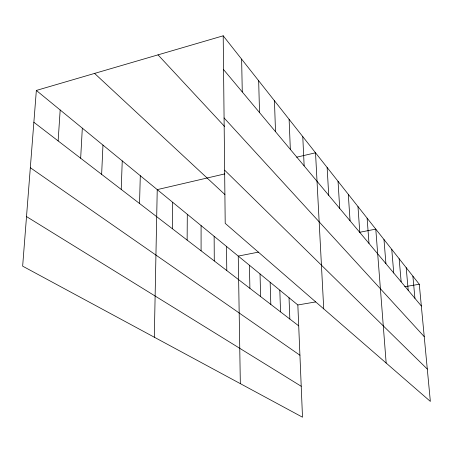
<?xml version="1.0" encoding="UTF-8"?>
<svg xmlns="http://www.w3.org/2000/svg" width="453" height="453" viewBox="0 0 453 453"><rect width="100%" height="100%" fill="white"/><g stroke="black" fill="none" stroke-linecap="round" stroke-linejoin="round"><path stroke-width="0.68" d="M201.087 250.809L201.087 225.594M187.134 240.09L187.299 214.28M172.367 228.731L172.701 202.31M154.309 337.213L157.236 189.62L224.835 173.89M139.53 203.493L140.3 175.724M121.217 189.416L122.242 160.911M101.636 174.365L102.961 145.096M80.662 158.244L82.321 128.159M58.131 140.923L60.175 109.988M36.348 90.441L22.65 266.154L302.502 417.196L297.842 304.971L36.348 90.441L223.199 35.804L419.28 284.241L430.35 401.403L225.203 223.357L223.199 35.804M296.658 157.185L315.531 152.791L323.731 308.872M258.527 252.111L238.255 256.087L240.333 383.64M359.461 232.327L375.78 229.127L386.16 363.051M297.842 304.971L315.69 301.925M404.659 286.738L419.28 284.241M26.512 216.585L301.217 386.279M30.323 167.712L299.931 355.231M33.867 122.27L298.708 325.854M94.581 73.414L224.937 194.575M224.637 170.169L427.292 369.07M158.012 54.864L224.597 126.472M224.076 117.944L424.229 336.641M223.556 69.575L421.335 305.996M412.887 276.143L414.931 298.346M406.188 267.655L408.215 290.316M399.15 258.742L401.16 281.879M391.76 249.376L393.742 273.012M383.98 239.518L385.928 263.674M367.123 218.165L368.997 243.431M357.978 206.574L359.795 232.44M348.3 194.309L350.056 220.792M338.034 181.308L339.722 208.437M327.134 167.491L328.731 195.3M302.774 136.625L304.15 165.917M289.11 119.315L290.345 149.411M289.031 297.74L289.835 319.031M274.444 100.736L275.515 131.681M279.812 290.18L280.549 311.896M270.158 282.259L270.82 304.416M258.663 80.742L259.535 112.582M260.039 273.957L260.617 296.573M249.416 265.243L249.903 288.334M241.63 59.162L242.27 91.942M226.511 246.455L226.783 270.56M214.139 236.302L214.28 260.956"/></g></svg>
